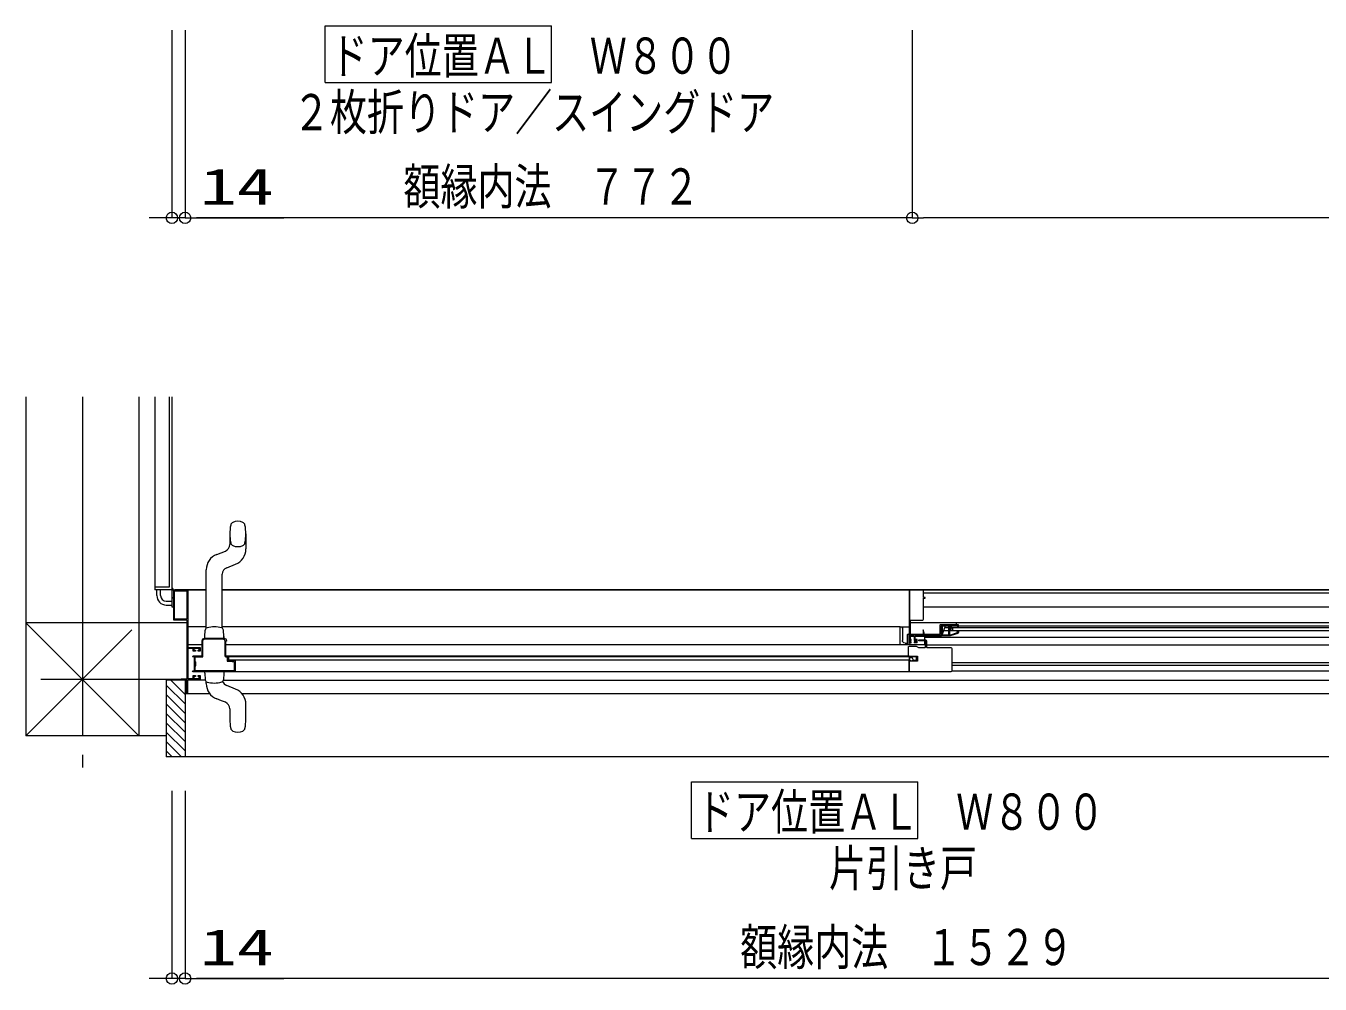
# Model space of a CAD drawing. Units: millimetres on the paper. Extents: x -305 to 305, y -152 to 152.
# Drawn here: x -162.7 to -94, y -75.1 to -24.2 of the extents above; entities that cross this region are included whole.
import ezdxf
from ezdxf.enums import TextEntityAlignment as Align

# ---------------------------------------------------------------- set-up
doc = ezdxf.new("R2010")
doc.units = ezdxf.units.MM
doc.linetypes.add('LONG_CHAIN', pattern=[21, 18, -1, 1, -1])
doc.layers.add('0-0_0', color=7, linetype='Continuous', lineweight=9)
doc.layers.add('0-1_VIEW0001', color=7, linetype='Continuous', lineweight=9)
doc.styles.add('ＭＳ ゴシック', font='')
doc.styles.get('ＭＳ ゴシック').set_extended_font_data('MS Gothic')

# ---------------------------------------------------------------- blocks, each defined once
blk = doc.blocks.new('_ORIGIN')
at = {"layer": '0-0_0'}
blk.add_line((0, 0), (-1, 0), dxfattribs=at)
blk.add_circle((0, 0), 0.5, dxfattribs=at)

msp = doc.modelspace()

# ---------------------------------------------------------------- linework, layer by layer
at = {"layer": '0-0_0'}
for p, q in [((-154.934, -24.448), (-154.934, -34.407)), ((-154.234, -24.448), (-154.234, -34.407)), ((-154.234, -24.448), (-154.234, -34.407)), ((-115.634, -24.448), (-115.634, -34.407)), ((-115.634, -24.448), (-115.634, -34.407)), ((-155.534, -34.407), (-156.134, -34.407)), ((-154.234, -34.407), (-154.934, -34.407)), ((-154.234, -34.407), (-148.986, -34.407)), ((-116.234, -34.407), (-153.634, -34.407)), ((-153.634, -34.407), (-153.034, -34.407)), ((-53.034, -34.407), (-115.034, -34.407)), ((-154.934, -64.825), (-154.934, -74.784)), ((-154.234, -64.825), (-154.234, -74.784)), ((-154.234, -64.825), (-154.234, -74.784)), ((-155.534, -74.784), (-156.134, -74.784)), ((-154.234, -74.784), (-154.934, -74.784)), ((-154.234, -74.784), (-148.986, -74.784)), ((-78.409, -74.784), (-153.634, -74.784)), ((-153.634, -74.784), (-153.034, -74.784))]:
    msp.add_line(p, q, dxfattribs=at)
at = {"layer": '0-1_VIEW0001'}
for p, q in [((-146.794, -27.215), (-146.794, -24.215)), ((-146.794, -24.215), (-134.794, -24.215)), ((-134.794, -27.215), (-134.794, -24.215)), ((-146.794, -27.215), (-134.794, -27.215)), ((-162.684, -43.908), (-162.684, -61.908)), ((-156.684, -43.908), (-156.684, -61.909)), ((-155.834, -43.908), (-155.834, -54.159)), ((-155.084, -43.908), (-155.084, -54.009)), ((-154.934, -43.908), (-154.934, -54.01)), ((-154.934, -43.908), (-154.934, -54.134)), ((-151.859, -51.185), (-151.859, -51.746)), ((-151.009, -51.185), (-151.009, -51.984)), ((-152.556, -52.277), (-152.096, -52.095)), ((-152.022, -52.98), (-151.562, -52.797)), ((-153.109, -56.189), (-153.109, -53.09)), ((-152.259, -56.19), (-152.259, -53.328)), ((-155.084, -54.009), (-155.834, -54.009)), ((-154.959, -54.159), (-155.834, -54.159)), ((-155.734, -54.46), (-155.734, -54.159)), ((-155.534, -54.46), (-155.534, -54.159)), ((-154.934, -54.184), (-154.934, -55.059)), ((-154.909, -54.159), (-153.109, -54.159)), ((-154.834, -54.559), (-154.834, -54.159)), ((-154.834, -54.159), (-154.084, -54.159)), ((-154.789, -55.714), (-154.789, -54.204)), ((-154.789, -54.204), (-154.134, -54.204)), ((-153.109, -54.159), (-154.785, -54.159)), ((-154.134, -54.204), (-154.134, -55.714)), ((-154.084, -54.159), (-154.084, -57.209)), ((-154.059, -54.159), (-153.109, -54.159)), ((-92.434, -54.159), (-152.259, -54.159)), ((-152.259, -54.159), (-52.459, -54.159)), ((-115.809, -54.159), (-152.259, -54.159)), ((-115.809, -54.159), (-115.809, -56.61)), ((-115.084, -54.159), (-115.769, -54.159)), ((-155.234, -54.759), (-154.934, -54.759)), ((-154.834, -54.599), (-154.909, -54.599)), ((-115.034, -54.309), (-52.584, -54.309)), ((-155.234, -54.959), (-154.934, -54.959)), ((-154.934, -55.059), (-154.834, -55.059)), ((-115.034, -55.059), (-81.057, -55.059)), ((-156.684, -61.909), (-162.685, -55.908)), ((-154.139, -55.908), (-162.685, -55.908)), ((-157.059, -56.284), (-162.684, -61.908)), ((-154.134, -55.714), (-154.789, -55.714)), ((-154.139, -55.759), (-154.139, -58.869)), ((-153.109, -56.12), (-154.059, -56.12)), ((-116.284, -56.12), (-152.259, -56.12)), ((-152.184, -56.635), (-152.202, -56.288)), ((-116.284, -56.109), (-116.234, -56.109)), ((-116.284, -56.172), (-116.284, -56.109)), ((-116.284, -57.07), (-116.284, -56.172)), ((-116.196, -56.12), (-115.809, -56.12)), ((-116.159, -56.184), (-116.159, -56.836)), ((-77.484, -55.908), (-115.724, -55.908)), ((-114.984, -56.524), (-115.059, -56.284)), ((-115.058, -56.283), (-115.058, -56.524)), ((-113.209, -56.009), (-114.144, -56.009)), ((-114.094, -56.584), (-114.094, -56.158)), ((-113.884, -56.09), (-114.084, -56.61)), ((-78.559, -56.33), (-113.976, -56.33)), ((-78.559, -56.17), (-113.915, -56.17)), ((-78.884, -56.09), (-113.884, -56.09)), ((-113.699, -56.138), (-113.699, -56.109)), ((-113.678, -56.18), (-113.697, -56.146)), ((-113.695, -56.211), (-113.681, -56.198)), ((-113.684, -56.094), (-113.683, -56.094)), ((-113.67, -56.102), (-113.629, -56.175)), ((-113.628, -56.209), (-113.65, -56.23)), ((-113.639, -56.22), (-113.639, -56.236)), ((-113.608, -56.179), (-113.632, -56.202)), ((-113.632, -56.261), (-113.611, -56.297)), ((-113.624, -56.195), (-113.624, -56.198)), ((-113.565, -56.287), (-113.592, -56.242)), ((-113.59, -56.309), (-113.578, -56.309)), ((-113.589, -56.223), (-113.563, -56.198)), ((-113.509, -56.17), (-113.509, -56.33)), ((-113.308, -55.908), (-113.308, -56.009)), ((-113.259, -56.144), (-113.259, -56.17)), ((-113.259, -56.319), (-113.24, -56.319)), ((-113.234, -56.064), (-113.234, -56.119)), ((-113.23, -56.324), (-113.188, -56.365)), ((-113.184, -56.17), (-113.184, -56.034)), ((-153.334, -57.66), (-153.334, -56.86)), ((-153.289, -57.71), (-153.289, -56.86)), ((-153.183, -56.71), (-153.184, -56.71)), ((-153.182, -56.71), (-153.184, -56.71)), ((-153.184, -56.71), (-152.184, -56.71)), ((-153.184, -56.755), (-152.234, -56.755)), ((-152.184, -56.71), (-152.186, -56.71)), ((-152.184, -56.71), (-152.186, -56.71)), ((-152.184, -56.635), (-152.184, -56.71)), ((-152.184, -56.71), (-152.184, -56.635)), ((-152.129, -56.86), (-152.129, -57.66)), ((-152.084, -56.9), (-152.084, -57.66)), ((-152.049, -56.885), (-152.069, -56.885)), ((-152.034, -56.86), (-152.034, -56.87)), ((-116.009, -56.986), (-115.887, -56.986)), ((-115.887, -56.522), (-115.866, -56.51)), ((-115.887, -57.07), (-115.887, -56.522)), ((-115.866, -56.51), (-115.849, -56.51)), ((-115.809, -56.61), (-114.084, -56.61)), ((-115.784, -56.505), (-115.784, -56.364)), ((-115.784, -56.505), (-115.784, -56.511)), ((-115.689, -56.959), (-115.689, -56.909)), ((-115.384, -56.959), (-115.539, -56.959)), ((-115.284, -56.845), (-115.284, -56.825)), ((-115.269, -56.81), (-114.934, -56.81)), ((-114.949, -56.86), (-115.269, -56.86)), ((-114.984, -56.61), (-114.984, -57.07)), ((-114.984, -56.67), (-77.959, -56.67)), ((-114.934, -57.195), (-114.934, -56.874)), ((-114.884, -56.86), (-114.884, -57.195)), ((-114.109, -56.584), (-114.109, -56.549)), ((-113.219, -56.47), (-113.57, -56.58)), ((-113.274, -56.337), (-113.274, -56.334)), ((-113.233, -56.384), (-113.27, -56.348)), ((-113.184, -56.376), (-113.184, -56.423)), ((-153.334, -57.07), (-154.084, -57.07)), ((-154.084, -57.209), (-153.434, -57.209)), ((-154.084, -57.259), (-154.084, -58.859)), ((-153.809, -57.259), (-154.084, -57.259)), ((-153.809, -57.409), (-153.809, -57.259)), ((-153.689, -57.409), (-153.809, -57.409)), ((-153.794, -57.66), (-153.334, -57.66)), ((-153.479, -57.259), (-153.764, -57.259)), ((-153.764, -57.259), (-153.764, -57.359)), ((-153.764, -57.359), (-153.689, -57.359)), ((-153.689, -57.359), (-153.689, -57.409)), ((-153.539, -57.409), (-153.539, -57.359)), ((-153.539, -57.359), (-153.479, -57.359)), ((-153.434, -57.409), (-153.539, -57.409)), ((-153.479, -57.359), (-153.479, -57.259)), ((-153.434, -57.209), (-153.434, -57.409)), ((-114.934, -57.07), (-152.084, -57.07)), ((-152.084, -57.66), (-115.794, -57.66)), ((-115.834, -57.713), (-115.834, -57.178)), ((-115.822, -57.156), (-115.788, -57.137)), ((-115.794, -57.66), (-115.794, -58.51)), ((-115.789, -57.67), (-115.359, -57.67)), ((-115.78, -57.135), (-115.438, -57.135)), ((-115.431, -57.137), (-115.308, -57.207)), ((-115.359, -57.67), (-115.359, -57.94)), ((-115.3, -57.21), (-114.949, -57.21)), ((-114.884, -57.07), (-77.984, -57.07)), ((-114.869, -57.21), (-113.584, -57.21)), ((-113.534, -57.26), (-113.534, -58.46)), ((-153.734, -57.71), (-153.824, -57.71)), ((-153.734, -58.46), (-153.734, -57.71)), ((-153.734, -58.345), (-153.734, -57.825)), ((-153.694, -57.71), (-153.289, -57.71)), ((-153.694, -57.96), (-153.694, -57.71)), ((-153.669, -57.985), (-153.694, -57.96)), ((-153.694, -58.21), (-153.669, -58.185)), ((-153.694, -58.46), (-153.694, -58.21)), ((-153.669, -58.185), (-153.669, -57.985)), ((-152.079, -57.71), (-152.009, -57.71)), ((-152.009, -57.71), (-152.009, -57.94)), ((-152.009, -57.94), (-151.776, -57.94)), ((-115.404, -57.713), (-151.964, -57.713)), ((-151.964, -57.713), (-151.964, -57.895)), ((-151.964, -57.895), (-151.774, -57.895)), ((-151.914, -57.863), (-151.914, -57.713)), ((-151.914, -57.863), (-115.794, -57.863)), ((-151.77, -57.941), (-151.732, -57.956)), ((-151.755, -57.898), (-151.717, -57.914)), ((-151.713, -57.96), (-151.624, -57.96)), ((-151.711, -57.915), (-151.639, -57.915)), ((-151.624, -57.96), (-151.624, -58.46)), ((-151.614, -57.89), (-151.614, -57.885)), ((-151.604, -57.875), (-151.603, -57.875)), ((-151.595, -57.877), (-151.581, -57.885)), ((-151.574, -57.896), (-151.574, -58.51)), ((-115.794, -57.814), (-115.794, -57.885)), ((-115.794, -58.465), (-115.794, -57.898)), ((-115.359, -57.94), (-115.794, -57.94)), ((-115.787, -57.885), (-115.773, -57.877)), ((-115.765, -57.875), (-115.764, -57.875)), ((-115.754, -57.885), (-115.754, -57.89)), ((-115.729, -57.915), (-115.657, -57.915)), ((-115.651, -57.913), (-115.613, -57.898)), ((-115.594, -57.895), (-115.404, -57.895)), ((-115.404, -57.895), (-115.404, -57.713)), ((-113.534, -58.013), (-78.959, -58.013)), ((-113.534, -58.153), (-78.716, -58.153)), ((-155.234, -58.937), (-154.234, -58.937)), ((-155.234, -58.937), (-155.234, -63.012)), ((-154.234, -59.718), (-155.015, -58.937)), ((-154.434, -58.909), (-154.434, -58.869)), ((-154.434, -58.869), (-154.139, -58.869)), ((-154.134, -58.909), (-154.434, -58.909)), ((-154.234, -58.937), (-154.234, -63.012)), ((-154.134, -59.609), (-154.134, -58.909)), ((-154.084, -58.859), (-153.809, -58.859)), ((-154.084, -59.662), (-154.084, -58.909)), ((-153.434, -58.909), (-154.084, -58.909)), ((-153.163, -58.955), (-154.084, -58.955)), ((-153.824, -58.46), (-153.734, -58.46)), ((-153.809, -58.709), (-153.689, -58.709)), ((-153.809, -58.859), (-153.809, -58.709)), ((-115.794, -58.51), (-153.794, -58.51)), ((-153.689, -58.759), (-153.764, -58.759)), ((-153.764, -58.759), (-153.764, -58.859)), ((-153.764, -58.859), (-153.479, -58.859)), ((-151.624, -58.46), (-153.694, -58.46)), ((-153.689, -58.709), (-153.689, -58.759)), ((-153.539, -58.759), (-153.539, -58.709)), ((-153.479, -58.759), (-153.539, -58.759)), ((-153.479, -58.859), (-153.479, -58.759)), ((-153.184, -58.585), (-153.184, -58.51)), ((-153.184, -58.585), (-153.166, -58.932)), ((-153.109, -59.129), (-153.109, -59.03)), ((-152.294, -59.045), (-152.293, -59.046)), ((-152.294, -59.045), (-152.293, -59.046)), ((-152.206, -58.955), (-77.959, -58.955)), ((-152.204, -58.932), (-152.202, -58.932)), ((-152.203, -58.932), (-152.202, -58.932)), ((-152.184, -58.585), (-152.202, -58.932)), ((-152.184, -58.51), (-152.184, -58.585)), ((-113.584, -58.51), (-115.819, -58.51)), ((-113.534, -58.46), (-77.984, -58.46)), ((-154.234, -60.213), (-155.234, -59.213)), ((-154.234, -60.713), (-155.234, -59.713)), ((-154.234, -59.609), (-154.134, -59.609)), ((-154.234, -59.644), (-154.234, -59.624)), ((-154.234, -59.662), (-152.928, -59.662)), ((-151.562, -59.422), (-152.022, -59.24)), ((-151.225, -59.66), (-77.809, -59.66)), ((-154.234, -61.213), (-155.234, -60.213)), ((-151.009, -61.035), (-151.009, -60.235)), ((-154.234, -61.713), (-155.234, -60.713)), ((-151.859, -60.473), (-151.859, -61.035)), ((-154.234, -62.208), (-155.234, -61.208)), ((-154.234, -62.703), (-155.234, -61.703)), ((-155.234, -61.908), (-162.684, -61.908)), ((-154.42, -63.012), (-155.234, -62.198)), ((-154.915, -63.012), (-155.234, -62.693)), ((-76.809, -63.012), (-155.234, -63.012)), ((-127.346, -67.347), (-127.346, -64.347)), ((-127.346, -64.347), (-115.346, -64.347)), ((-115.346, -67.347), (-115.346, -64.347)), ((-127.346, -67.347), (-115.346, -67.347))]:
    msp.add_line(p, q, dxfattribs=at)
at = {"layer": '0-1_VIEW0001', "linetype": 'LONG_CHAIN'}
for p, q in [((-159.684, -43.908), (-159.684, -63.587)), ((-154.434, -58.908), (-161.898, -58.908))]:
    msp.add_line(p, q, dxfattribs=at)
at = {"layer": '0-1_VIEW0001'}
for points in [[(-115.769, -54.159), (-115.78, -54.164), (-115.784, -54.174)], [(-115.784, -54.174), (-115.784, -56.959), (-115.689, -56.959)], [(-115.034, -54.209), (-115.049, -54.174), (-115.084, -54.159)], [(-115.034, -55.709), (-115.034, -54.599), (-114.959, -54.599), (-114.959, -54.559), (-115.034, -54.559), (-115.034, -54.209)], [(-154.909, -54.599), (-154.909, -54.559), (-154.834, -54.559)], [(-154.139, -55.759), (-154.834, -55.759), (-154.834, -54.599)], [(-153.184, -56.71), (-153.184, -56.635), (-153.166, -56.288)], [(-116.234, -56.109), (-116.226, -56.109), (-116.218, -56.111), (-116.204, -56.115), (-116.196, -56.119), (-116.183, -56.129), (-116.177, -56.135), (-116.167, -56.149), (-116.163, -56.157), (-116.161, -56.166)], [(-114.169, -56.034), (-114.169, -56.524), (-115.724, -56.524), (-115.724, -55.759), (-115.084, -55.759)], [(-115.084, -55.759), (-115.049, -55.745), (-115.034, -55.709)], [(-114.144, -56.009), (-114.162, -56.017), (-114.169, -56.034)], [(-114.109, -56.569), (-114.109, -56.064), (-113.604, -56.064), (-113.604, -56.168)], [(-114.099, -56.147), (-114.091, -56.097), (-114.049, -56.124)], [(-114.094, -56.158), (-114.095, -56.152), (-114.099, -56.147)], [(-114.049, -56.124), (-114.049, -56.539), (-113.699, -56.539), (-113.699, -56.222)], [(-113.699, -56.109), (-113.695, -56.099), (-113.684, -56.094)], [(-113.697, -56.146), (-113.699, -56.142), (-113.699, -56.138)], [(-113.699, -56.222), (-113.698, -56.216), (-113.695, -56.211)], [(-113.683, -56.094), (-113.675, -56.097), (-113.67, -56.102)], [(-113.681, -56.198), (-113.677, -56.189), (-113.678, -56.18)], [(-113.65, -56.23), (-113.653, -56.235), (-113.654, -56.241)], [(-113.654, -56.241), (-113.654, -56.539), (-113.599, -56.539)], [(-113.632, -56.202), (-113.637, -56.21), (-113.639, -56.22)], [(-113.639, -56.236), (-113.637, -56.249), (-113.632, -56.261)], [(-113.629, -56.175), (-113.625, -56.185), (-113.624, -56.195)], [(-113.624, -56.198), (-113.625, -56.204), (-113.628, -56.209)], [(-113.611, -56.297), (-113.602, -56.306), (-113.59, -56.309)], [(-113.604, -56.168), (-113.605, -56.174), (-113.608, -56.179)], [(-113.592, -56.242), (-113.594, -56.232), (-113.589, -56.223)], [(-113.578, -56.309), (-113.565, -56.302), (-113.565, -56.287)], [(-113.563, -56.198), (-113.56, -56.193), (-113.559, -56.187)], [(-113.559, -56.187), (-113.559, -56.064), (-113.234, -56.064)], [(-113.274, -56.334), (-113.27, -56.324), (-113.259, -56.319)], [(-113.234, -56.119), (-113.237, -56.127), (-113.244, -56.129), (-113.255, -56.134), (-113.259, -56.144)], [(-113.24, -56.319), (-113.235, -56.321), (-113.23, -56.324)], [(-113.184, -56.034), (-113.191, -56.017), (-113.209, -56.009)], [(-153.334, -56.86), (-153.29, -56.754), (-153.184, -56.71)], [(-153.289, -56.86), (-153.258, -56.785), (-153.184, -56.755)], [(-152.234, -56.755), (-152.16, -56.785), (-152.129, -56.86)], [(-152.184, -56.71), (-152.078, -56.754), (-152.034, -56.86)], [(-152.069, -56.885), (-152.08, -56.889), (-152.084, -56.9)], [(-152.034, -56.87), (-152.038, -56.88), (-152.049, -56.885)], [(-116.009, -56.986), (-116.091, -56.961), (-116.148, -56.891), (-116.159, -56.836)], [(-115.806, -57.07), (-115.806, -56.525), (-115.849, -56.51)], [(-115.689, -56.909), (-115.744, -56.909), (-115.744, -56.834), (-115.689, -56.834), (-115.689, -56.794), (-115.734, -56.794), (-115.734, -56.584), (-115.539, -56.584), (-115.539, -56.834), (-115.434, -56.834), (-115.434, -56.909), (-115.539, -56.909), (-115.539, -56.96)], [(-115.384, -56.959), (-115.384, -56.784), (-115.489, -56.784), (-115.489, -56.584), (-113.599, -56.584)], [(-115.284, -56.825), (-115.28, -56.814), (-115.269, -56.81)], [(-115.269, -56.86), (-115.28, -56.855), (-115.284, -56.845)], [(-114.934, -56.875), (-114.938, -56.864), (-114.949, -56.86)], [(-114.934, -56.81), (-114.899, -56.824), (-114.884, -56.86)], [(-113.599, -56.539), (-113.591, -56.539), (-113.583, -56.537)], [(-113.57, -56.58), (-113.584, -56.583), (-113.599, -56.584)], [(-113.583, -56.537), (-113.229, -56.426), (-113.229, -56.394)], [(-113.27, -56.348), (-113.273, -56.343), (-113.274, -56.337)], [(-113.229, -56.394), (-113.23, -56.389), (-113.233, -56.384)], [(-113.184, -56.423), (-113.194, -56.452), (-113.219, -56.47)], [(-113.188, -56.365), (-113.185, -56.37), (-113.184, -56.376)], [(-153.824, -57.71), (-153.831, -57.707), (-153.834, -57.7), (-153.822, -57.671), (-153.794, -57.66)], [(-152.129, -57.66), (-152.114, -57.695), (-152.079, -57.71)], [(-115.834, -57.178), (-115.831, -57.165), (-115.822, -57.156)], [(-115.788, -57.137), (-115.784, -57.135), (-115.78, -57.135)], [(-115.438, -57.135), (-115.434, -57.135), (-115.431, -57.137)], [(-115.308, -57.207), (-115.304, -57.209), (-115.3, -57.21)], [(-114.949, -57.21), (-114.938, -57.205), (-114.934, -57.195)], [(-114.884, -57.195), (-114.88, -57.205), (-114.869, -57.21)], [(-113.584, -57.21), (-113.549, -57.224), (-113.534, -57.26)], [(-151.776, -57.94), (-151.773, -57.94), (-151.77, -57.941)], [(-151.774, -57.895), (-151.764, -57.896), (-151.755, -57.898)], [(-151.732, -57.956), (-151.722, -57.959), (-151.713, -57.96)], [(-151.717, -57.914), (-151.714, -57.914), (-151.711, -57.915)], [(-151.639, -57.915), (-151.621, -57.907), (-151.614, -57.89)], [(-151.614, -57.885), (-151.611, -57.878), (-151.604, -57.875)], [(-151.603, -57.875), (-151.599, -57.875), (-151.595, -57.877)], [(-151.581, -57.885), (-151.576, -57.891), (-151.574, -57.896)], [(-115.794, -57.898), (-115.792, -57.891), (-115.787, -57.885)], [(-115.773, -57.877), (-115.769, -57.875), (-115.765, -57.875)], [(-115.764, -57.875), (-115.757, -57.877), (-115.754, -57.885)], [(-115.754, -57.89), (-115.747, -57.907), (-115.729, -57.915)], [(-115.657, -57.915), (-115.654, -57.914), (-115.651, -57.913)], [(-115.613, -57.898), (-115.604, -57.895), (-115.594, -57.895)], [(-153.794, -58.51), (-153.822, -58.498), (-153.834, -58.47), (-153.831, -58.463), (-153.824, -58.46)], [(-153.539, -58.709), (-153.434, -58.709), (-153.434, -58.909)], [(-113.534, -58.46), (-113.549, -58.495), (-113.584, -58.51)], [(-152.096, -60.125), (-152.299, -60.044), (-152.556, -59.942)]]:
    msp.add_lwpolyline(points, dxfattribs=at)
for centre, radius, start, end in [((-149.452, -51.185), 2.408, 168.65878, 191.34122), ((-151.616, -50.751), 0.2, 115.33998, 168.65878), ((-151.434, -51.135), 0.625, 64.66003, 115.33998), ((-151.252, -50.751), 0.2, 11.34122, 64.66003), ((-153.417, -51.185), 2.408, 348.65878, 11.34122), ((-152.234, -51.746), 0.375, 291.60357, 0), ((-151.616, -51.619), 0.2, 191.34122, 244.66002), ((-151.434, -51.235), 0.625, 244.66002, 295.33997), ((-151.884, -51.984), 0.875, 291.60357, 0), ((-151.252, -51.619), 0.2, 295.33997, 348.65878), ((-152.234, -53.09), 0.875, 111.60357, 180), ((-151.884, -53.328), 0.375, 111.60357, 180), ((-154.959, -54.134), 0.025, 270, 0), ((-154.784, -54.009), 0.15, 180, 270), ((-154.909, -54.184), 0.025, 90, 180), ((-155.234, -54.459), 0.5, 180, 270), ((-155.234, -54.459), 0.3, 180, 270), ((-153.041, -56.294), 0.125, 103.6794, 176.99899), ((-152.684, -57.54), 1.421, 73.79632, 105.78166), ((-152.327, -56.294), 0.125, 3.00101, 71.54323), ((-116.234, -56.184), 0.075, 0, 14.00739), ((-115.697, -57.862), 0.108, 342.56118, 153.5989), ((-153.041, -58.925), 0.125, 183.00109, 256.47901), ((-152.684, -57.679), 1.421, 254.23039, 285.9811), ((-152.327, -58.925), 0.125, 285.94281, 356.99899), ((-151.884, -58.891), 0.375, 199.06335, 248.39644), ((-152.234, -59.129), 0.875, 180, 248.39644), ((-151.884, -60.235), 0.875, 0, 68.39644), ((-152.234, -60.473), 0.375, 0, 68.39644), ((-149.452, -61.035), 2.408, 180, 191.34122), ((-153.417, -61.035), 2.408, 348.65878, 0), ((-151.616, -61.469), 0.2, 191.34122, 244.66002), ((-151.434, -61.085), 0.625, 244.66002, 295.33997), ((-151.252, -61.469), 0.2, 295.33997, 348.65878)]:
    msp.add_arc(centre, radius, start, end, dxfattribs=at)

# ---------------------------------------------------------------- block references
at = {"layer": '0-0_0', "xscale": 0.6, "yscale": 0.6}
for p in [(-154.934, -34.407), (-115.634, -34.407), (-154.934, -74.784)]:
    msp.add_blockref('_ORIGIN', p, dxfattribs=at)
at = {"layer": '0-0_0', "xscale": 0.6, "yscale": 0.6, "rotation": 180}
for p in [(-154.234, -34.407), (-154.234, -34.407), (-115.634, -34.407), (-154.234, -74.784), (-154.234, -74.784)]:
    msp.add_blockref('_ORIGIN', p, dxfattribs=at)

# ---------------------------------------------------------------- texts
at = {"layer": '0-0_0', "style": 'ＭＳ ゴシック'}
for s, width, p in [('額縁内法\u3000７７２', 0.75, (-142.645, -34.278)), ('14', 1.5, (-153.445, -34.278)), ('額縁内法\u3000１５２９', 0.75, (-124.77, -74.655)), ('14', 1.5, (-153.445, -74.655))]:
    msp.add_text(s, height=1.921, dxfattribs=dict(at, width=width)).set_placement(p, align=Align.BOTTOM_LEFT)
at = {"layer": '0-1_VIEW0001', "style": 'ＭＳ ゴシック', "width": 0.75}
for s, p in [('ドア位置ＡＬ\u3000Ｗ８００', (-146.509, -27.334)), ('２枚折りドア／スイングドア', (-148.509, -30.332)), ('ドア位置ＡＬ\u3000Ｗ８００', (-127.06, -67.467)), ('片引き戸', (-120.06, -70.464))]:
    msp.add_text(s, height=1.921, dxfattribs=at).set_placement(p, align=Align.BOTTOM_LEFT)

doc.saveas('drawing.dxf')
